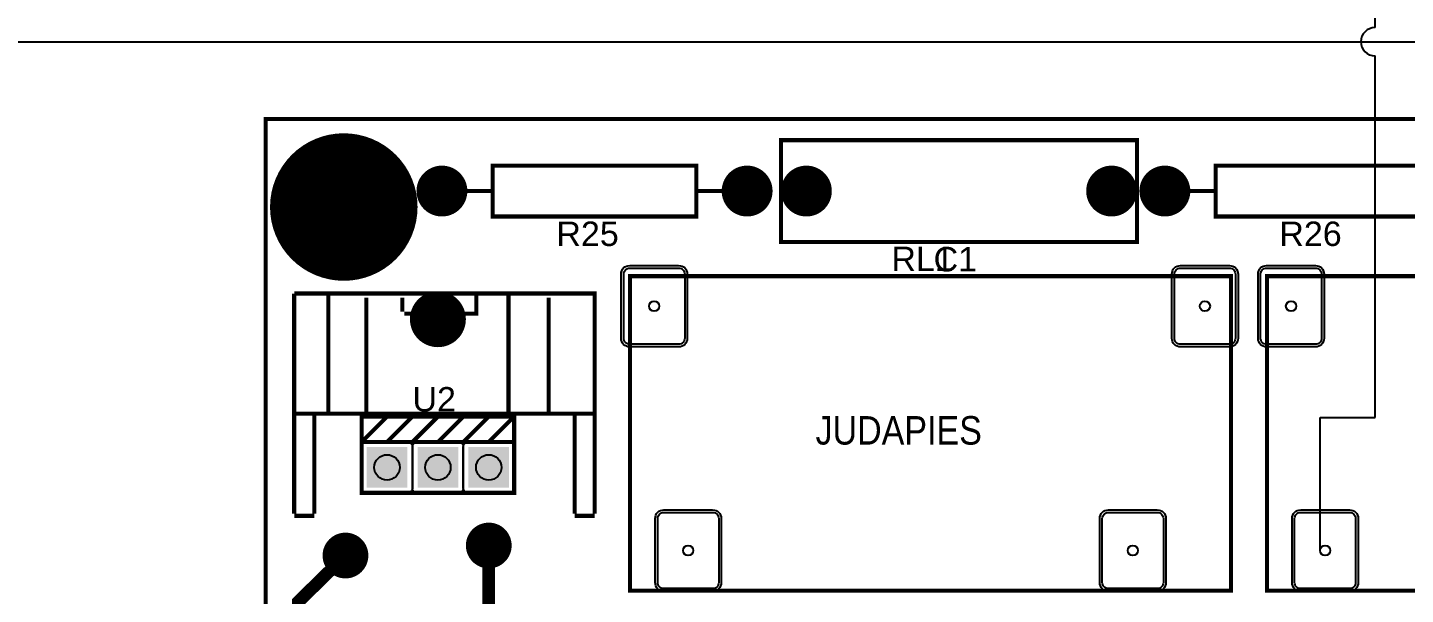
# Model space of a CAD drawing. Header units: inches. Extents: x 15 to 148, y 10 to 111.
# Drawn here: x 134.462 to 139.337, y 104.184 to 106.19 of the extents above; entities that cross this region are included whole.
import ezdxf

# ---------------------------------------------------------------- set-up
doc = ezdxf.new("R2010")
doc.units = ezdxf.units.IN
doc.header["$MEASUREMENT"] = 0
doc.layers.add('BLK_12AWG', color=7, linetype='Continuous')

# ---------------------------------------------------------------- blocks, each defined once
blk = doc.blocks.new('EPAD')
at = {"const_width": 0.5}
blk.add_lwpolyline([(-0.25, 0, 1), (0.25, 0, 1)], format="xyb", close=True, dxfattribs=at)
blk = doc.blocks.new('RPAD')
blk.add_trace([(-0.5, -0.5), (-0.5, 0.5), (0.5, -0.5), (0.5, 0.5)])
blk = doc.blocks.new('TarjetaNueva')
for points, const_width in [([(148.8404, 101.121), (152.9585, 101.121), (152.9585, 105.2273), (148.8404, 105.2273), (148.8404, 101.121)], 0.008), ([(148.8404, 101.121), (152.9585, 101.121), (152.9585, 105.2273), (148.8404, 105.2273), (148.8404, 101.121)], 0.008), ([(148.8404, 101.121), (152.9585, 101.121), (152.9585, 105.2273), (148.8404, 105.2273), (148.8404, 101.121)], 0.008), ([(149.8534, 104.9855), (150.5534, 104.9855), (150.5534, 105.1855), (149.8534, 105.1855), (149.8534, 104.9855)], 0.008), ([(149.8534, 104.9855), (150.5534, 104.9855), (150.5534, 105.1855), (149.8534, 105.1855), (149.8534, 104.9855)], 0.008), ([(149.8534, 104.9855), (150.5534, 104.9855), (150.5534, 105.1855), (149.8534, 105.1855), (149.8534, 104.9855)], 0.008), ([(149.2869, 105.0355), (149.6869, 105.0355), (149.6869, 105.1355), (149.2869, 105.1355), (149.2869, 105.0355)], 0.008), ([(149.2869, 105.0355), (149.6869, 105.0355), (149.6869, 105.1355), (149.2869, 105.1355), (149.2869, 105.0355)], 0.008), ([(149.2869, 105.0355), (149.6869, 105.0355), (149.6869, 105.1355), (149.2869, 105.1355), (149.2869, 105.0355)], 0.008), ([(150.7081, 105.0355), (151.1081, 105.0355), (151.1081, 105.1355), (150.7081, 105.1355), (150.7081, 105.0355)], 0.008), ([(150.7081, 105.0355), (151.1081, 105.0355), (151.1081, 105.1355), (150.7081, 105.1355), (150.7081, 105.0355)], 0.008), ([(150.7081, 105.0355), (151.1081, 105.0355), (151.1081, 105.1355), (150.7081, 105.1355), (150.7081, 105.0355)], 0.008), ([(149.2869, 105.0855), (149.2369, 105.0855)], 0.008), ([(149.2869, 105.0855), (149.2369, 105.0855)], 0.008), ([(149.2869, 105.0855), (149.2369, 105.0855)], 0.008), ([(149.7369, 105.0855), (149.6869, 105.0855)], 0.008), ([(149.7369, 105.0855), (149.6869, 105.0855)], 0.008), ([(149.7369, 105.0855), (149.6869, 105.0855)], 0.008), ([(150.7081, 105.0855), (150.6581, 105.0855)], 0.008), ([(150.7081, 105.0855), (150.6581, 105.0855)], 0.008), ([(150.7081, 105.0855), (150.6581, 105.0855)], 0.008), ([(149.5569, 104.3001), (150.7381, 104.3001), (150.7381, 104.9182), (149.5569, 104.9182), (149.5569, 104.3001)], 0.008), ([(149.5569, 104.3001), (150.7381, 104.3001), (150.7381, 104.9182), (149.5569, 104.9182), (149.5569, 104.3001)], 0.008), ([(149.5569, 104.3001), (150.7381, 104.3001), (150.7381, 104.9182), (149.5569, 104.9182), (149.5569, 104.3001)], 0.008), ([(150.8089, 104.3001), (151.99, 104.3001), (151.99, 104.9182), (150.8089, 104.9182), (150.8089, 104.3001)], 0.008), ([(150.8089, 104.3001), (151.99, 104.3001), (151.99, 104.9182), (150.8089, 104.9182), (150.8089, 104.3001)], 0.008), ([(150.8089, 104.3001), (151.99, 104.3001), (151.99, 104.9182), (150.8089, 104.9182), (150.8089, 104.3001)], 0.008), ([(148.8965, 104.8841), (148.8965, 104.451)], 0.008), ([(148.8965, 104.8841), (149.4871, 104.8841), (149.4871, 104.451)], 0.008), ([(148.8965, 104.8841), (148.8965, 104.451)], 0.008), ([(148.8965, 104.8841), (149.4871, 104.8841), (149.4871, 104.451)], 0.008), ([(148.8965, 104.8841), (148.8965, 104.451)], 0.008), ([(148.8965, 104.8841), (149.4871, 104.8841), (149.4871, 104.451)], 0.008), ([(148.9635, 104.8801), (148.9635, 104.6518)], 0.008), ([(148.9635, 104.8801), (148.9635, 104.6518)], 0.008), ([(148.9635, 104.8801), (148.9635, 104.6518)], 0.008), ([(149.2548, 104.8408), (149.2548, 104.8801)], 0.008), ([(149.2548, 104.8408), (149.2548, 104.8801)], 0.008), ([(149.2548, 104.8408), (149.2548, 104.8801)], 0.008), ([(149.3178, 104.8801), (149.3178, 104.6479)], 0.008), ([(149.3178, 104.8801), (149.3178, 104.6479)], 0.008), ([(149.3178, 104.8801), (149.3178, 104.6479)], 0.008), ([(149.0383, 104.8762), (149.0383, 104.6479)], 0.008), ([(149.0383, 104.8762), (149.0383, 104.6479)], 0.008), ([(149.0383, 104.8762), (149.0383, 104.6479)], 0.008), ([(149.1091, 104.8762), (149.1091, 104.8486)], 0.008), ([(149.1091, 104.8762), (149.1091, 104.8486)], 0.008), ([(149.1091, 104.8762), (149.1091, 104.8486)], 0.008), ([(149.3965, 104.8762), (149.3965, 104.6479)], 0.008), ([(149.3965, 104.8762), (149.3965, 104.6479)], 0.008), ([(149.3965, 104.8762), (149.3965, 104.6479)], 0.008), ([(149.1131, 104.8447), (149.1485, 104.8447), (149.1485, 104.8014), (149.2115, 104.8014), (149.2115, 104.8408), (149.2115, 104.8447), (149.2548, 104.8447)], 0.008), ([(149.1131, 104.8447), (149.1485, 104.8447), (149.1485, 104.8014), (149.2115, 104.8014), (149.2115, 104.8408), (149.2115, 104.8447), (149.2548, 104.8447)], 0.008), ([(149.1131, 104.8447), (149.1485, 104.8447), (149.1485, 104.8014), (149.2115, 104.8014), (149.2115, 104.8408), (149.2115, 104.8447), (149.2548, 104.8447)], 0.008), ([(148.8965, 104.6479), (149.4831, 104.6479)], 0.008), ([(148.8965, 104.6479), (149.4831, 104.6479)], 0.008), ([(148.8965, 104.6479), (149.4831, 104.6479)], 0.008), ([(148.9359, 104.451), (148.9359, 104.6479)], 0.008), ([(148.9359, 104.451), (148.9359, 104.6479)], 0.008), ([(148.9359, 104.451), (148.9359, 104.6479)], 0.008), ([(149.029, 104.5922), (149.029, 104.6422), (149.329, 104.6422), (149.329, 104.5922)], 0.008), ([(149.029, 104.5922), (149.079, 104.6422)], 0.008), ([(149.029, 104.5922), (149.029, 104.6422), (149.329, 104.6422), (149.329, 104.5922)], 0.008), ([(149.029, 104.5922), (149.079, 104.6422)], 0.008), ([(149.029, 104.5922), (149.029, 104.6422), (149.329, 104.6422), (149.329, 104.5922)], 0.008), ([(149.029, 104.5922), (149.079, 104.6422)], 0.008), ([(149.079, 104.5922), (149.129, 104.6422)], 0.008), ([(149.079, 104.5922), (149.129, 104.6422)], 0.008), ([(149.079, 104.5922), (149.129, 104.6422)], 0.008), ([(149.129, 104.5922), (149.179, 104.6422)], 0.008), ([(149.129, 104.5922), (149.179, 104.6422)], 0.008), ([(149.129, 104.5922), (149.179, 104.6422)], 0.008), ([(149.179, 104.5922), (149.229, 104.6422)], 0.008), ([(149.179, 104.5922), (149.229, 104.6422)], 0.008), ([(149.179, 104.5922), (149.229, 104.6422)], 0.008), ([(149.229, 104.5922), (149.279, 104.6422)], 0.008), ([(149.229, 104.5922), (149.279, 104.6422)], 0.008), ([(149.229, 104.5922), (149.279, 104.6422)], 0.008), ([(149.279, 104.5922), (149.329, 104.6422)], 0.008), ([(149.279, 104.5922), (149.329, 104.6422)], 0.008), ([(149.279, 104.5922), (149.329, 104.6422)], 0.008), ([(149.4477, 104.451), (149.4477, 104.6479)], 0.008), ([(149.4477, 104.451), (149.4477, 104.6479)], 0.008), ([(149.4477, 104.451), (149.4477, 104.6479)], 0.008), ([(149.029, 104.4922), (149.329, 104.4922), (149.329, 104.5922), (149.029, 104.5922), (149.029, 104.4922)], 0.008), ([(149.029, 104.4922), (149.329, 104.4922), (149.329, 104.5922), (149.029, 104.5922), (149.029, 104.4922)], 0.008), ([(149.029, 104.4922), (149.329, 104.4922), (149.329, 104.5922), (149.029, 104.5922), (149.029, 104.4922)], 0.008), ([(148.8965, 104.4471), (148.9359, 104.4471)], 0.008), ([(148.8965, 104.4471), (148.9359, 104.4471)], 0.008), ([(148.8965, 104.4471), (148.9359, 104.4471)], 0.008), ([(149.4477, 104.4471), (149.4871, 104.4471)], 0.008), ([(149.4477, 104.4471), (149.4871, 104.4471)], 0.008), ([(149.4477, 104.4471), (149.4871, 104.4471)], 0.008), ([(149.6869, 103.6627), (149.6829, 103.7726), (149.2774, 103.9911), (149.279, 104.3887)], 0.025), ([(148.9053, 101.4541), (148.9053, 103.8282), (148.9044, 104.278), (148.9973, 104.369)], 0.025)]:
    blk.add_lwpolyline(points, dxfattribs=dict(const_width=const_width))
for points in [[(149.5562, 104.9392), (149.6522, 104.9392), (149.6557, 104.9388), (149.6589, 104.9379), (149.6618, 104.9363), (149.6643, 104.9343), (149.6663, 104.9318), (149.6679, 104.9289), (149.6689, 104.9256), (149.6692, 104.9222), (149.6692, 104.7962), (149.6689, 104.7927), (149.6679, 104.7895), (149.6663, 104.7866), (149.6643, 104.7841), (149.6618, 104.782), (149.6589, 104.7805), (149.6557, 104.7795), (149.6522, 104.7792), (149.5562, 104.7792), (149.5527, 104.7795), (149.5495, 104.7805), (149.5466, 104.782), (149.5441, 104.7841), (149.5421, 104.7866), (149.5405, 104.7895), (149.5395, 104.7927), (149.5392, 104.7962), (149.5392, 104.9222), (149.5395, 104.9256), (149.5405, 104.9289), (149.5421, 104.9318), (149.5441, 104.9343), (149.5466, 104.9363), (149.5495, 104.9379), (149.5527, 104.9388), (149.5562, 104.9392)], [(150.6389, 104.9392), (150.7349, 104.9392), (150.7383, 104.9388), (150.7416, 104.9379), (150.7445, 104.9363), (150.747, 104.9343), (150.749, 104.9318), (150.7506, 104.9289), (150.7515, 104.9256), (150.7519, 104.9222), (150.7519, 104.7962), (150.7515, 104.7927), (150.7506, 104.7895), (150.749, 104.7866), (150.747, 104.7841), (150.7445, 104.782), (150.7416, 104.7805), (150.7383, 104.7795), (150.7349, 104.7792), (150.6389, 104.7792), (150.6354, 104.7795), (150.6322, 104.7805), (150.6293, 104.782), (150.6268, 104.7841), (150.6247, 104.7866), (150.6232, 104.7895), (150.6222, 104.7927), (150.6219, 104.7962), (150.6219, 104.9222), (150.6222, 104.9256), (150.6232, 104.9289), (150.6247, 104.9318), (150.6268, 104.9343), (150.6293, 104.9363), (150.6322, 104.9379), (150.6354, 104.9388), (150.6389, 104.9392)], [(150.8082, 104.9392), (150.9042, 104.9392), (150.9076, 104.9388), (150.9109, 104.9379), (150.9137, 104.9363), (150.9162, 104.9343), (150.9183, 104.9318), (150.9199, 104.9289), (150.9208, 104.9256), (150.9212, 104.9222), (150.9212, 104.7962), (150.9208, 104.7927), (150.9199, 104.7895), (150.9183, 104.7866), (150.9162, 104.7841), (150.9137, 104.782), (150.9109, 104.7805), (150.9076, 104.7795), (150.9042, 104.7792), (150.8082, 104.7792), (150.8047, 104.7795), (150.8015, 104.7805), (150.7986, 104.782), (150.7961, 104.7841), (150.794, 104.7866), (150.7925, 104.7895), (150.7915, 104.7927), (150.7912, 104.7962), (150.7912, 104.9222), (150.7915, 104.9256), (150.7925, 104.9289), (150.794, 104.9318), (150.7961, 104.9343), (150.7986, 104.9363), (150.8015, 104.9379), (150.8047, 104.9388), (150.8082, 104.9392)], [(149.5562, 104.9342), (149.6522, 104.9342), (149.6546, 104.9339), (149.6569, 104.9332), (149.659, 104.9322), (149.6607, 104.9307), (149.6622, 104.9289), (149.6633, 104.9269), (149.664, 104.9246), (149.6642, 104.9222), (149.6642, 104.7962), (149.664, 104.7937), (149.6633, 104.7914), (149.6622, 104.7894), (149.6607, 104.7876), (149.659, 104.7862), (149.6569, 104.7851), (149.6546, 104.7844), (149.6522, 104.7842), (149.5562, 104.7842), (149.5537, 104.7844), (149.5515, 104.7851), (149.5494, 104.7862), (149.5477, 104.7876), (149.5462, 104.7894), (149.5451, 104.7914), (149.5444, 104.7937), (149.5442, 104.7962), (149.5442, 104.9222), (149.5444, 104.9246), (149.5451, 104.9269), (149.5462, 104.9289), (149.5477, 104.9307), (149.5494, 104.9322), (149.5515, 104.9332), (149.5537, 104.9339), (149.5562, 104.9342)], [(150.6389, 104.9342), (150.7349, 104.9342), (150.7373, 104.9339), (150.7396, 104.9332), (150.7416, 104.9322), (150.7434, 104.9307), (150.7449, 104.9289), (150.7459, 104.9269), (150.7466, 104.9246), (150.7469, 104.9222), (150.7469, 104.7962), (150.7466, 104.7937), (150.7459, 104.7914), (150.7449, 104.7894), (150.7434, 104.7876), (150.7416, 104.7862), (150.7396, 104.7851), (150.7373, 104.7844), (150.7349, 104.7842), (150.6389, 104.7842), (150.6364, 104.7844), (150.6341, 104.7851), (150.6321, 104.7862), (150.6303, 104.7876), (150.6289, 104.7894), (150.6278, 104.7914), (150.6271, 104.7937), (150.6269, 104.7962), (150.6269, 104.9222), (150.6271, 104.9246), (150.6278, 104.9269), (150.6289, 104.9289), (150.6303, 104.9307), (150.6321, 104.9322), (150.6341, 104.9332), (150.6364, 104.9339), (150.6389, 104.9342)], [(150.8082, 104.9342), (150.9042, 104.9342), (150.9066, 104.9339), (150.9089, 104.9332), (150.9109, 104.9322), (150.9127, 104.9307), (150.9141, 104.9289), (150.9152, 104.9269), (150.9159, 104.9246), (150.9162, 104.9222), (150.9162, 104.7962), (150.9159, 104.7937), (150.9152, 104.7914), (150.9141, 104.7894), (150.9127, 104.7876), (150.9109, 104.7862), (150.9089, 104.7851), (150.9066, 104.7844), (150.9042, 104.7842), (150.8082, 104.7842), (150.8057, 104.7844), (150.8034, 104.7851), (150.8014, 104.7862), (150.7996, 104.7876), (150.7982, 104.7894), (150.7971, 104.7914), (150.7964, 104.7937), (150.7962, 104.7962), (150.7962, 104.9222), (150.7964, 104.9246), (150.7971, 104.9269), (150.7982, 104.9289), (150.7996, 104.9307), (150.8014, 104.9322), (150.8034, 104.9332), (150.8057, 104.9339), (150.8082, 104.9342)], [(149.039, 104.5922), (149.119, 104.5922), (149.12, 104.5922), (149.121, 104.592), (149.122, 104.5918), (149.1229, 104.5915), (149.1238, 104.5911), (149.1246, 104.5906), (149.1254, 104.59), (149.1261, 104.5894), (149.1267, 104.5886), (149.1273, 104.5879), (149.1278, 104.5871), (149.1282, 104.5862), (149.1286, 104.5853), (149.1288, 104.5843), (149.1289, 104.5833), (149.129, 104.5822), (149.129, 104.5022), (149.1289, 104.5012), (149.1288, 104.5002), (149.1286, 104.4992), (149.1282, 104.4983), (149.1278, 104.4974), (149.1273, 104.4966), (149.1267, 104.4958), (149.1261, 104.4951), (149.1254, 104.4945), (149.1246, 104.4939), (149.1238, 104.4934), (149.1229, 104.493), (149.122, 104.4927), (149.121, 104.4924), (149.12, 104.4923), (149.119, 104.4922), (149.039, 104.4922), (149.038, 104.4923), (149.037, 104.4924), (149.036, 104.4927), (149.0351, 104.493), (149.0342, 104.4934), (149.0334, 104.4939), (149.0326, 104.4945), (149.0319, 104.4951), (149.0312, 104.4958), (149.0307, 104.4966), (149.0302, 104.4974), (149.0298, 104.4983), (149.0294, 104.4992), (149.0292, 104.5002), (149.029, 104.5012), (149.029, 104.5022), (149.029, 104.5822), (149.029, 104.5833), (149.0292, 104.5843), (149.0294, 104.5853), (149.0298, 104.5862), (149.0302, 104.5871), (149.0307, 104.5879), (149.0312, 104.5886), (149.0319, 104.5894), (149.0326, 104.59), (149.0334, 104.5906), (149.0342, 104.5911), (149.0351, 104.5915), (149.036, 104.5918), (149.037, 104.592), (149.038, 104.5922), (149.039, 104.5922)], [(149.139, 104.5922), (149.219, 104.5922), (149.22, 104.5922), (149.221, 104.592), (149.222, 104.5918), (149.2229, 104.5915), (149.2238, 104.5911), (149.2246, 104.5906), (149.2254, 104.59), (149.2261, 104.5894), (149.2267, 104.5886), (149.2273, 104.5879), (149.2278, 104.5871), (149.2282, 104.5862), (149.2286, 104.5853), (149.2288, 104.5843), (149.2289, 104.5833), (149.229, 104.5822), (149.229, 104.5022), (149.2289, 104.5012), (149.2288, 104.5002), (149.2286, 104.4992), (149.2282, 104.4983), (149.2278, 104.4974), (149.2273, 104.4966), (149.2267, 104.4958), (149.2261, 104.4951), (149.2254, 104.4945), (149.2246, 104.4939), (149.2238, 104.4934), (149.2229, 104.493), (149.222, 104.4927), (149.221, 104.4924), (149.22, 104.4923), (149.219, 104.4922), (149.139, 104.4922), (149.138, 104.4923), (149.137, 104.4924), (149.136, 104.4927), (149.1351, 104.493), (149.1342, 104.4934), (149.1334, 104.4939), (149.1326, 104.4945), (149.1319, 104.4951), (149.1312, 104.4958), (149.1307, 104.4966), (149.1302, 104.4974), (149.1298, 104.4983), (149.1294, 104.4992), (149.1292, 104.5002), (149.129, 104.5012), (149.129, 104.5022), (149.129, 104.5822), (149.129, 104.5833), (149.1292, 104.5843), (149.1294, 104.5853), (149.1298, 104.5862), (149.1302, 104.5871), (149.1307, 104.5879), (149.1312, 104.5886), (149.1319, 104.5894), (149.1326, 104.59), (149.1334, 104.5906), (149.1342, 104.5911), (149.1351, 104.5915), (149.136, 104.5918), (149.137, 104.592), (149.138, 104.5922), (149.139, 104.5922)], [(149.239, 104.5922), (149.319, 104.5922), (149.32, 104.5922), (149.321, 104.592), (149.322, 104.5918), (149.3229, 104.5915), (149.3238, 104.5911), (149.3246, 104.5906), (149.3254, 104.59), (149.3261, 104.5894), (149.3267, 104.5886), (149.3273, 104.5879), (149.3278, 104.5871), (149.3282, 104.5862), (149.3286, 104.5853), (149.3288, 104.5843), (149.3289, 104.5833), (149.329, 104.5822), (149.329, 104.5022), (149.3289, 104.5012), (149.3288, 104.5002), (149.3286, 104.4992), (149.3282, 104.4983), (149.3278, 104.4974), (149.3273, 104.4966), (149.3267, 104.4958), (149.3261, 104.4951), (149.3254, 104.4945), (149.3246, 104.4939), (149.3238, 104.4934), (149.3229, 104.493), (149.322, 104.4927), (149.321, 104.4924), (149.32, 104.4923), (149.319, 104.4922), (149.239, 104.4922), (149.238, 104.4923), (149.237, 104.4924), (149.236, 104.4927), (149.2351, 104.493), (149.2342, 104.4934), (149.2334, 104.4939), (149.2326, 104.4945), (149.2319, 104.4951), (149.2312, 104.4958), (149.2307, 104.4966), (149.2302, 104.4974), (149.2298, 104.4983), (149.2294, 104.4992), (149.2292, 104.5002), (149.229, 104.5012), (149.229, 104.5022), (149.229, 104.5822), (149.229, 104.5833), (149.2292, 104.5843), (149.2294, 104.5853), (149.2298, 104.5862), (149.2302, 104.5871), (149.2307, 104.5879), (149.2312, 104.5886), (149.2319, 104.5894), (149.2326, 104.59), (149.2334, 104.5906), (149.2342, 104.5911), (149.2351, 104.5915), (149.236, 104.5918), (149.237, 104.592), (149.238, 104.5922), (149.239, 104.5922)], [(149.6231, 104.4589), (149.7191, 104.4589), (149.7226, 104.4585), (149.7258, 104.4575), (149.7287, 104.456), (149.7312, 104.4539), (149.7333, 104.4514), (149.7348, 104.4485), (149.7358, 104.4453), (149.7361, 104.4419), (149.7361, 104.3159), (149.7358, 104.3124), (149.7348, 104.3092), (149.7333, 104.3063), (149.7312, 104.3038), (149.7287, 104.3017), (149.7258, 104.3002), (149.7226, 104.2992), (149.7191, 104.2989), (149.6231, 104.2989), (149.6196, 104.2992), (149.6164, 104.3002), (149.6135, 104.3017), (149.611, 104.3038), (149.609, 104.3063), (149.6074, 104.3092), (149.6065, 104.3124), (149.6061, 104.3159), (149.6061, 104.4419), (149.6065, 104.4453), (149.6074, 104.4485), (149.609, 104.4514), (149.611, 104.4539), (149.6135, 104.456), (149.6164, 104.4575), (149.6196, 104.4585), (149.6231, 104.4589)], [(149.6231, 104.4539), (149.7191, 104.4539), (149.7216, 104.4536), (149.7238, 104.4529), (149.7259, 104.4518), (149.7277, 104.4504), (149.7291, 104.4486), (149.7302, 104.4466), (149.7309, 104.4443), (149.7311, 104.4419), (149.7311, 104.3159), (149.7309, 104.3134), (149.7302, 104.3111), (149.7291, 104.3091), (149.7277, 104.3073), (149.7259, 104.3059), (149.7238, 104.3048), (149.7216, 104.3041), (149.7191, 104.3039), (149.6231, 104.3039), (149.6207, 104.3041), (149.6184, 104.3048), (149.6164, 104.3059), (149.6146, 104.3073), (149.6131, 104.3091), (149.612, 104.3111), (149.6114, 104.3134), (149.6111, 104.3159), (149.6111, 104.4419), (149.6114, 104.4443), (149.612, 104.4466), (149.6131, 104.4486), (149.6146, 104.4504), (149.6164, 104.4518), (149.6184, 104.4529), (149.6207, 104.4536), (149.6231, 104.4539)], [(150.4971, 104.4589), (150.5931, 104.4589), (150.5966, 104.4585), (150.5998, 104.4575), (150.6027, 104.456), (150.6052, 104.4539), (150.6073, 104.4514), (150.6088, 104.4485), (150.6098, 104.4453), (150.6101, 104.4419), (150.6101, 104.3159), (150.6098, 104.3124), (150.6088, 104.3092), (150.6073, 104.3063), (150.6052, 104.3038), (150.6027, 104.3017), (150.5998, 104.3002), (150.5966, 104.2992), (150.5931, 104.2989), (150.4971, 104.2989), (150.4937, 104.2992), (150.4904, 104.3002), (150.4876, 104.3017), (150.4851, 104.3038), (150.483, 104.3063), (150.4814, 104.3092), (150.4805, 104.3124), (150.4801, 104.3159), (150.4801, 104.4419), (150.4805, 104.4453), (150.4814, 104.4485), (150.483, 104.4514), (150.4851, 104.4539), (150.4876, 104.456), (150.4904, 104.4575), (150.4937, 104.4585), (150.4971, 104.4589)], [(150.4971, 104.4539), (150.5931, 104.4539), (150.5956, 104.4536), (150.5979, 104.4529), (150.5999, 104.4518), (150.6017, 104.4504), (150.6031, 104.4486), (150.6042, 104.4466), (150.6049, 104.4443), (150.6051, 104.4419), (150.6051, 104.3159), (150.6049, 104.3134), (150.6042, 104.3111), (150.6031, 104.3091), (150.6017, 104.3073), (150.5999, 104.3059), (150.5979, 104.3048), (150.5956, 104.3041), (150.5931, 104.3039), (150.4971, 104.3039), (150.4947, 104.3041), (150.4924, 104.3048), (150.4904, 104.3059), (150.4886, 104.3073), (150.4872, 104.3091), (150.4861, 104.3111), (150.4854, 104.3134), (150.4851, 104.3159), (150.4851, 104.4419), (150.4854, 104.4443), (150.4861, 104.4466), (150.4872, 104.4486), (150.4886, 104.4504), (150.4904, 104.4518), (150.4924, 104.4529), (150.4947, 104.4536), (150.4971, 104.4539)], [(150.8751, 104.4589), (150.9711, 104.4589), (150.9746, 104.4585), (150.9778, 104.4575), (150.9807, 104.456), (150.9832, 104.4539), (150.9852, 104.4514), (150.9868, 104.4485), (150.9878, 104.4453), (150.9881, 104.4419), (150.9881, 104.3159), (150.9878, 104.3124), (150.9868, 104.3092), (150.9852, 104.3063), (150.9832, 104.3038), (150.9807, 104.3017), (150.9778, 104.3002), (150.9746, 104.2992), (150.9711, 104.2989), (150.8751, 104.2989), (150.8716, 104.2992), (150.8684, 104.3002), (150.8655, 104.3017), (150.863, 104.3038), (150.8609, 104.3063), (150.8594, 104.3092), (150.8584, 104.3124), (150.8581, 104.3159), (150.8581, 104.4419), (150.8584, 104.4453), (150.8594, 104.4485), (150.8609, 104.4514), (150.863, 104.4539), (150.8655, 104.456), (150.8684, 104.4575), (150.8716, 104.4585), (150.8751, 104.4589)], [(150.8751, 104.4539), (150.9711, 104.4539), (150.9735, 104.4536), (150.9758, 104.4529), (150.9779, 104.4518), (150.9796, 104.4504), (150.9811, 104.4486), (150.9822, 104.4466), (150.9829, 104.4443), (150.9831, 104.4419), (150.9831, 104.3159), (150.9829, 104.3134), (150.9822, 104.3111), (150.9811, 104.3091), (150.9796, 104.3073), (150.9779, 104.3059), (150.9758, 104.3048), (150.9735, 104.3041), (150.9711, 104.3039), (150.8751, 104.3039), (150.8726, 104.3041), (150.8704, 104.3048), (150.8683, 104.3059), (150.8666, 104.3073), (150.8651, 104.3091), (150.864, 104.3111), (150.8633, 104.3134), (150.8631, 104.3159), (150.8631, 104.4419), (150.8633, 104.4443), (150.864, 104.4466), (150.8651, 104.4486), (150.8666, 104.4504), (150.8683, 104.4518), (150.8704, 104.4529), (150.8726, 104.4536), (150.8751, 104.4539)]]:
    blk.add_lwpolyline(points, close=True)
for centre, radius in [((149.1869, 105.0855), 0.025), ((149.7869, 105.0855), 0.025), ((149.9034, 105.0855), 0.025), ((150.5034, 105.0855), 0.025), ((150.6081, 105.0855), 0.025), ((148.994, 105.0541), 0.03), ((149.179, 104.8336), 0.025), ((149.6042, 104.8592), 0.01), ((150.6869, 104.8592), 0.01), ((150.8562, 104.8592), 0.01), ((149.079, 104.5422), 0.025), ((149.179, 104.5422), 0.025), ((149.279, 104.5422), 0.025), ((148.9973, 104.369), 0.025), ((149.279, 104.3887), 0.025), ((149.6711, 104.3789), 0.01), ((150.5451, 104.3789), 0.01), ((150.9231, 104.3789), 0.01)]:
    blk.add_circle(centre, radius)
for name, p, xscale, yscale in [('EPAD', (148.994, 105.0541), 0.29, 0.29), ('EPAD', (148.994, 105.0541), 0.25, 0.25), ('EPAD', (149.1869, 105.0855), 0.1, 0.1), ('EPAD', (149.1869, 105.0855), 0.08, 0.08), ('EPAD', (149.7869, 105.0855), 0.1, 0.1), ('EPAD', (149.7869, 105.0855), 0.08, 0.08), ('EPAD', (149.9034, 105.0855), 0.1, 0.1), ('EPAD', (149.9034, 105.0855), 0.08, 0.08), ('EPAD', (150.5034, 105.0855), 0.1, 0.1), ('EPAD', (150.5034, 105.0855), 0.08, 0.08), ('EPAD', (150.6081, 105.0855), 0.1, 0.1), ('EPAD', (150.6081, 105.0855), 0.08, 0.08), ('EPAD', (149.179, 104.8336), 0.11, 0.11), ('EPAD', (149.179, 104.8336), 0.09, 0.09), ('RPAD', (149.079, 104.5422), 0.08, 0.08), ('RPAD', (149.179, 104.5422), 0.08, 0.08), ('RPAD', (149.279, 104.5422), 0.08, 0.08), ('EPAD', (149.279, 104.3887), 0.09, 0.09), ('EPAD', (149.279, 104.3887), 0.07, 0.07), ('EPAD', (148.9973, 104.369), 0.09, 0.09), ('EPAD', (148.9973, 104.369), 0.07, 0.07)]:
    blk.add_blockref(name, p, dxfattribs=dict(xscale=xscale, yscale=yscale))
for s, height, width, p in [('R25', 0.048, 1.041667, (149.4119, 104.9775)), ('R25', 0.048, 1.041667, (149.4119, 104.9775)), ('R25', 0.048, 1.041667, (149.4119, 104.9775)), ('R26', 0.048, 1.041667, (150.8331, 104.9775)), ('R26', 0.048, 1.041667, (150.8331, 104.9775)), ('R26', 0.048, 1.041667, (150.8331, 104.9775)), ('RL1', 0.048, 1.041667, (150.0705, 104.9282)), ('RL1', 0.048, 1.041667, (150.0705, 104.9282)), ('RL1', 0.048, 1.041667, (150.0705, 104.9282)), ('C1', 0.048, 1.041667, (150.1534, 104.9275)), ('C1', 0.048, 1.041667, (150.1534, 104.9275)), ('C1', 0.048, 1.041667, (150.1534, 104.9275)), ('U2', 0.048, 1.041667, (149.129, 104.6522)), ('U2', 0.048, 1.041667, (149.129, 104.6522)), ('U2', 0.048, 1.041667, (149.129, 104.6522)), ('JUDAPIES', 0.056, 0.892857, (149.9214, 104.5871)), ('JUDAPIES', 0.056, 0.892857, (149.9214, 104.5871)), ('JUDAPIES', 0.056, 0.892857, (149.9214, 104.5871))]:
    blk.add_text(s, height=height, dxfattribs=dict(width=width)).set_placement(p)

msp = doc.modelspace()

# ---------------------------------------------------------------- linework, layer by layer
at = {"layer": 'BLK_12AWG'}
for p, q in [((139.2297, 106.1896), (139.2297, 106.2547)), ((130.6262, 106.1396), (141.9606, 106.1396)), ((139.2297, 104.8102), (139.2297, 106.0896)), ((139.0351, 104.3385), (139.0351, 104.8102)), ((139.0351, 104.8102), (139.2297, 104.8102))]:
    msp.add_line(p, q, dxfattribs=at)
msp.add_arc((139.2297, 106.1396), 0.05, 90, 270, dxfattribs=at)

# ---------------------------------------------------------------- block references
at = {"layer": 'BLK_12AWG', "xscale": 1.8, "yscale": 1.8, "zscale": 1.8}
msp.add_blockref('TarjetaNueva', (-132.6085, -83.5428), dxfattribs=at)

doc.saveas('drawing.dxf')
